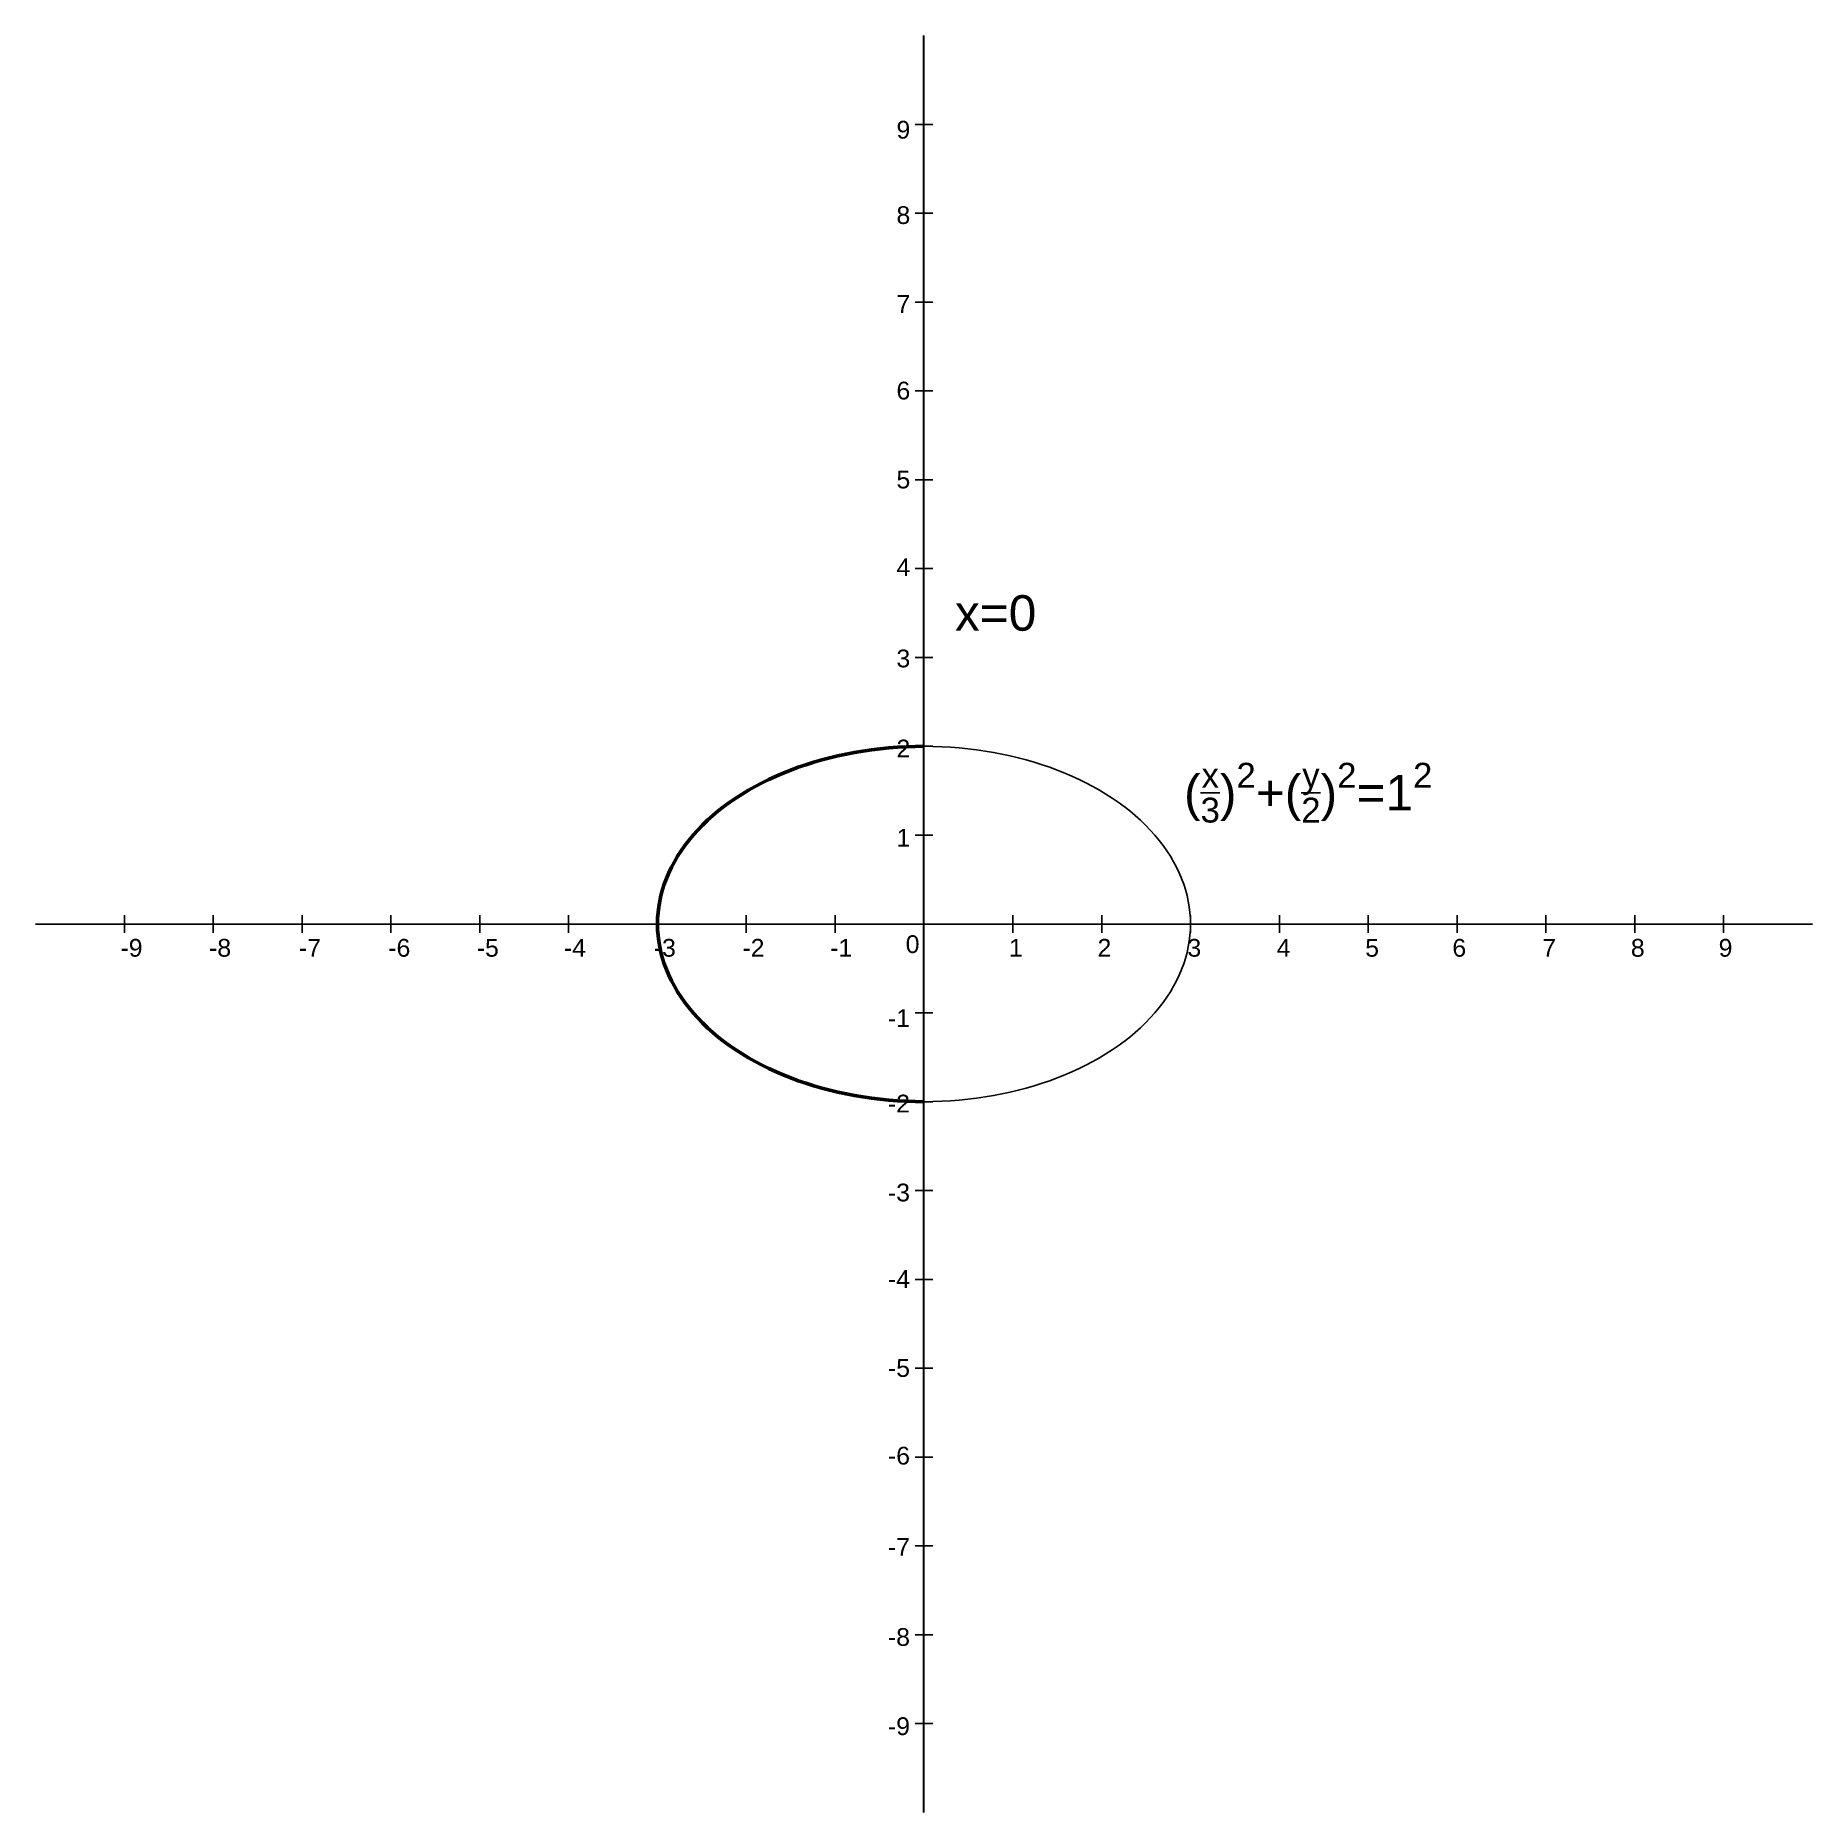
# Model space of a CAD drawing. Header units: inches. Extents: x -10 to 10, y -10 to 10.
import ezdxf

# ---------------------------------------------------------------- set-up
doc = ezdxf.new("R2010")
doc.units = ezdxf.units.IN
doc.header["$MEASUREMENT"] = 0
doc.styles.get("Standard").update_dxf_attribs({"font": 'arial.ttf'})

# ---------------------------------------------------------------- blocks, each defined once
blk = doc.blocks.new('*U1')
blk.add_line((1, -0.1), (1, 0.1))
blk = doc.blocks.new('*U2')
at = {"color": 0, "linetype": 'ByBlock', "lineweight": -2, "transparency": 16777216, "extrusion": (0, -1, -2.22045e-16)}
for p in [(0, 0), (1, 0), (2, 0), (3, 0), (4, 0), (5, 0), (6, 0), (7, 0), (8, 0)]:
    blk.add_blockref('*U1', p, dxfattribs=at)
blk = doc.blocks.new('*U3')
blk.add_line((1, -0.1), (1, 0.1))
blk = doc.blocks.new('*U4')
at = {"color": 0, "linetype": 'ByBlock', "lineweight": -2, "transparency": 16777216, "extrusion": (0, -1, -2.22045e-16)}
for p in [(0, 0), (1, 0), (2, 0), (3, 0), (4, 0), (5, 0), (6, 0), (7, 0), (8, 0)]:
    blk.add_blockref('*U3', p, dxfattribs=at)
blk = doc.blocks.new('*U5')
blk.add_line((1, -0.1), (1, 0.1))
blk = doc.blocks.new('*U6')
at = {"color": 0, "linetype": 'ByBlock', "lineweight": -2, "transparency": 16777216, "extrusion": (0, -1, -2.22045e-16)}
for p in [(0, 0), (1, 0), (2, 0), (3, 0), (4, 0), (5, 0), (6, 0), (7, 0), (8, 0)]:
    blk.add_blockref('*U5', p, dxfattribs=at)
blk = doc.blocks.new('*U7')
blk.add_line((1, -0.1), (1, 0.1))
blk = doc.blocks.new('*U8')
at = {"color": 0, "linetype": 'ByBlock', "lineweight": -2, "transparency": 16777216, "extrusion": (0, -1, -2.22045e-16)}
for p in [(-10, 0), (-9, 0), (-8, 0), (-7, 0), (-6, 0), (-5, 0), (-4, 0), (-3, 0), (-2, 0)]:
    blk.add_blockref('*U7', p, dxfattribs=at)

msp = doc.modelspace()

# ---------------------------------------------------------------- linework, layer by layer
for p, q in [((0, 0), (0, 10)), ((-10, 0), (0, 0)), ((0, 0), (10, 0)), ((0, -10), (0, 0))]:
    msp.add_line(p, q)
at = {"lineweight": 30}
msp.add_line((0, -10), (0, 10), dxfattribs=at)
at = {"lineweight": 50}
msp.add_ellipse((0, 0), major_axis=(3, 0), ratio=0.666667, start_param=1.570796, end_param=4.712389, dxfattribs=at)
msp.add_ellipse((0, 0), major_axis=(3, 0), ratio=0.666667, start_param=4.712389, end_param=7.853982)

# ---------------------------------------------------------------- block references
at = {"extrusion": (-1, 6.12323e-17, -2.22045e-16), "rotation": 180}
for name, p in [('*U4', (0, 0)), ('*U6', (10, 0))]:
    msp.add_blockref(name, p, dxfattribs=at)
at = {"extrusion": (0, 1, -2.22045e-16), "rotation": 180}
for name in ['*U8', '*U2']:
    msp.add_blockref(name, (0, 0), dxfattribs=at)

# ---------------------------------------------------------------- texts
at = {"attachment_point": 1}
for s, width, insert, char_height in [('9', 0.2, (-0.31, 9.04), 0.2), ('8', 0.2, (-0.31, 8.079), 0.2), ('7', 0.2, (-0.31, 7.078), 0.2), ('6', 0.2, (-0.31, 6.104), 0.2), ('5', 0.2, (-0.31, 5.103), 0.2), ('4', 0.2, (-0.31, 4.116), 0.2), ('x=0', 1.23356, (0.348, 3.701), 0.4), ('3', 0.2, (-0.31, 3.089), 0.2), ('2', 0.2, (-0.31, 2.075), 0.2), ('\\A1;({\\H0.7x;\\Sx/3;}){\\H0.7x;\\S2^ ;}+({\\H0.7x;\\Sy/2;}){\\H0.7x;\\S2^ ;}=1{\\H0.7x;\\S2^ ;}', 3.02392, (2.927, 1.814), 0.4), ('1', 0.2, (-0.31, 1.071), 0.2), ('-9', 0.2, (-9.044, -0.168), 0.2), ('-8', 0.2, (-8.047, -0.168), 0.2), ('-7', 0.2, (-7.035, -0.168), 0.2), ('-6', 0.2, (-6.03, -0.168), 0.2), ('-5', 0.2, (-5.034, -0.168), 0.2), ('-4', 0.2, (-4.053, -0.168), 0.2), ('-3', 0.2, (-3.041, -0.168), 0.2), ('-2', 0.2, (-2.044, -0.168), 0.2), ('-1', 0.2, (-1.056, -0.168), 0.2), ('0', 0.36064, (-0.206, -0.127), 0.2), ('1', 0.2, (0.956, -0.168), 0.2), ('2', 0.2, (1.953, -0.168), 0.2), ('3', 0.2, (2.965, -0.168), 0.2), ('4', 0.2, (3.97, -0.168), 0.2), ('5', 0.2, (4.966, -0.168), 0.2), ('6', 0.2, (5.947, -0.168), 0.2), ('7', 0.2, (6.959, -0.168), 0.2), ('8', 0.2, (7.956, -0.168), 0.2), ('9', 0.2, (8.944, -0.168), 0.2), ('-1', 0.2, (-0.406, -0.96), 0.2), ('-2', 0.2, (-0.406, -1.921), 0.2), ('-3', 0.2, (-0.406, -2.922), 0.2), ('-4', 0.2, (-0.406, -3.896), 0.2), ('-5', 0.2, (-0.406, -4.897), 0.2), ('-6', 0.2, (-0.406, -5.884), 0.2), ('-7', 0.2, (-0.406, -6.911), 0.2), ('-8', 0.2, (-0.406, -7.925), 0.2), ('-9', 0.2, (-0.406, -8.929), 0.2)]:
    msp.add_mtext_dynamic_manual_height_columns(s, width=width, gutter_width=1, heights=[0], dxfattribs=dict(at, insert=insert, char_height=char_height))

doc.saveas('drawing.dxf')
